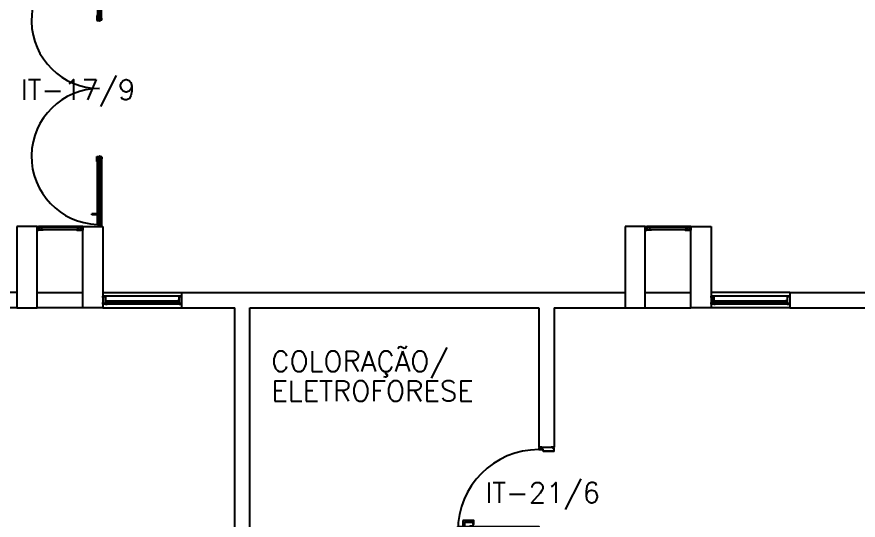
# Model space of a CAD drawing. Header units: millimetres. Extents: x 2686 to 2939, y 1294 to 1441.
# Drawn here: x 2706.27 to 2714.57, y 1428.75 to 1433.72 of the extents above; entities that cross this region are included whole.
import ezdxf

# ---------------------------------------------------------------- set-up
doc = ezdxf.new("R2010")
doc.units = ezdxf.units.MM
doc.linetypes.add('DASHED2', pattern=[0.375, 0.25, -0.125])
for name, color, linetype in [('AR-ALV', 2, 'Continuous'), ('AR-ESQ', 1, 'Continuous'), ('AR-ESTC', 3, 'Continuous'), ('AR-PEITORIL', 1, 'Continuous'), ('AR-PORTA', 1, 'Continuous'), ('AR-VIDRO', 2, 'Continuous'), ('DT-ESQ-BAGUETE-C', 1, 'Continuous'), ('DT-ESQ-BAGUETE-V', 1, 'Continuous'), ('DT-ESQ-CHAPA DOBRADA-V', 1, 'Continuous'), ('DT-ESQ-MARCO-V', 1, 'Continuous'), ('DT-ESQ-PERFIL CADEIRA-C', 2, 'Continuous'), ('DT-ESQ-PERFIL CADEIRA-V', 2, 'Continuous'), ('DT-ESQ-PERFIL U-C', 2, 'Continuous'), ('DT-ESQ-VENEZIANA-C', 1, 'Continuous'), ('DT-ESQ-VENEZIANA-V', 1, 'Continuous'), ('DT-ESQ-VIDRO-C', 2, 'Continuous'), ('DT-TXTMOD', 1, 'Continuous'), ('ENDEREÇO', 2, 'Continuous'), ('maçaneta', 1, 'Continuous'), ('montantes', 1, 'Continuous'), ('mov', 1, 'Continuous'), ('PM-PERFIL U-C', 2, 'Continuous'), ('pm1', 2, 'Continuous'), ('TEXTO', 2, 'Continuous')]:
    doc.layers.add(name, color=color, linetype=linetype)
doc.styles.add('S10', font='simplex.shx', dxfattribs={"height": 0.1})
doc.styles.add('UNB-100', font='simplex.shx', dxfattribs={"height": 0.2})
doc.styles.add('UNB1-100', font='simplex.shx', dxfattribs={"height": 0.2})

# ---------------------------------------------------------------- blocks, each defined once
blk = doc.blocks.new('EF01-P')
at = {"layer": 'DT-ESQ-BAGUETE-C', "ltscale": 0.1}
for points in [[(0.0015, 0.035), (0.015, 0.035), (0.015, 0.0335), (0.0015, 0.0335), (0.0015, 0.005), (0.015, 0.005), (0.015, 0.0035), (0.0015, 0.0035, -0.414214), (0, 0.005), (0, 0.0335, -0.414214)], [(0.4485, 0.035), (0.435, 0.035), (0.435, 0.0335), (0.4485, 0.0335), (0.4485, 0.005), (0.435, 0.005), (0.435, 0.0035), (0.4485, 0.0035, 0.414214), (0.45, 0.005), (0.45, 0.0335, 0.414214)]]:
    blk.add_lwpolyline(points, format="xyb", close=True, dxfattribs=at)
at = {"layer": 'DT-ESQ-PERFIL CADEIRA-C', "ltscale": 0.1}
for points in [[(0.01, 0.0015), (0.01, 0.003), (0.0015, 0.003, 1), (0.0015, 0), (0.015, 0, 0.414214), (0.0165, 0.0015), (0.0165, 0.0335), (0.043, 0.0335)], [(0.043, 0.0065), (0.018, 0.0065), (0.018, 0.0165), (0.0165, 0.0165), (0.0165, 0.0065, 0.414214), (0.018, 0.005), (0.043, 0.005), (0.0565, 0.005, 1), (0.0565, 0.008), (0.043, 0.008), (0.043, 0.02), (0.043, 0.032), (0.0565, 0.032, 1), (0.0565, 0.035), (0.043, 0.035), (0.0165, 0.035, 0.414214), (0.015, 0.0335), (0.015, 0.0015), (0.0015, 0.0015)], [(0.0415, 0.02), (0.0415, 0.032, -0.414214), (0.043, 0.0335), (0.0565, 0.0335)], [(0.0415, 0.02), (0.0415, 0.008, 0.414214), (0.043, 0.0065), (0.0565, 0.0065)], [(0.407, 0.0065), (0.432, 0.0065), (0.432, 0.0165), (0.4335, 0.0165), (0.4335, 0.0065, -0.414214), (0.432, 0.005), (0.407, 0.005), (0.3935, 0.005, -1), (0.3935, 0.008), (0.407, 0.008), (0.407, 0.02), (0.407, 0.032), (0.3935, 0.032, -1), (0.3935, 0.035), (0.407, 0.035), (0.4335, 0.035, -0.414214), (0.435, 0.0335), (0.435, 0.0015), (0.4485, 0.0015)], [(0.4085, 0.02), (0.4085, 0.032, 0.414214), (0.407, 0.0335), (0.3935, 0.0335)], [(0.4085, 0.02), (0.4085, 0.008, -0.414214), (0.407, 0.0065), (0.3935, 0.0065)], [(0.44, 0.0015), (0.44, 0.003), (0.4485, 0.003, -1), (0.4485, 0), (0.435, 0, -0.414214), (0.4335, 0.0015), (0.4335, 0.0335), (0.407, 0.0335)]]:
    blk.add_lwpolyline(points, format="xyb", dxfattribs=at)
at = {"layer": 'DT-ESQ-PERFIL CADEIRA-V', "ltscale": 0.1}
blk.add_line((0.015, 0), (0.435, 0), dxfattribs=at)
at = {"layer": 'DT-ESQ-VENEZIANA-C', "ltscale": 0.1}
for p, q in [((0.043, 0.0105), (0.407, 0.0105)), ((0.043, 0.009), (0.407, 0.009))]:
    blk.add_line(p, q, dxfattribs=at)
at = {"layer": 'DT-ESQ-VENEZIANA-V', "ltscale": 0.1}
blk.add_line((0.043, 0.031), (0.407, 0.031), dxfattribs=at)
blk = doc.blocks.new('PV1')
at = {"layer": 'AR-VIDRO'}
for p, q in [((0.6825, 0.02), (0.005, 0.02)), ((0.6825, 0.005), (0.005, 0.005)), ((0.0215, 0.0443), (0.0215, 0.0293)), ((0.0215, 0.0443), (0.6875, 0.0443)), ((0.0215, 0.0293), (0.6875, 0.0293)), ((2.7035, 0.0443), (2.0375, 0.0443)), ((2.7035, 0.0293), (2.0375, 0.0293)), ((2.0425, 0.02), (2.72, 0.02)), ((2.0425, 0.005), (2.72, 0.005)), ((2.7035, 0.0443), (2.7035, 0.0293))]:
    blk.add_line(p, q, dxfattribs=at)
at = {"layer": 'maçaneta'}
for p, q in [((0.1165, 0.0993), (0.1265, 0.0993)), ((0.1165, 0.0493), (0.1165, 0.0993)), ((0.1265, 0.0493), (0.1265, 0.0993)), ((2.5985, 0.0493), (2.5985, 0.0993)), ((2.6085, 0.0993), (2.5985, 0.0993)), ((2.6085, 0.0493), (2.6085, 0.0993)), ((0.1115, 0.0443), (0.1115, 0.0493)), ((0.1115, 0.0493), (0.1315, 0.0493)), ((0.1315, 0.0443), (0.1315, 0.0493)), ((2.6135, 0.0493), (2.5935, 0.0493)), ((2.5935, 0.0443), (2.5935, 0.0493)), ((2.6135, 0.0443), (2.6135, 0.0493))]:
    blk.add_line(p, q, dxfattribs=at)
at = {"layer": 'montantes'}
for p, q in [((0, 0), (0, 0.025)), ((0, 0.025), (0.02, 0.025)), ((0, 0), (0.02, 0)), ((0.005, 0.005), (0.005, 0.02)), ((0.02, 0.02), (0.02, 0.025)), ((0.02, 0), (0.02, 0.005)), ((0.6425, 0.0493), (0.6925, 0.0493)), ((0.6425, 0.025), (0.6925, 0.025)), ((0.6875, 0.025), (0.6675, 0.025)), ((0.6675, 0.02), (0.6675, 0.025)), ((0.6675, 0), (0.6675, 0.005)), ((0.6875, 0), (0.6675, 0)), ((0.6825, 0.005), (0.6825, 0.02)), ((0.6875, 0.0443), (0.6875, 0.0293)), ((0.6875, 0), (0.6875, 0.025)), ((0.6925, 0.0493), (0.6925, 0.025)), ((2.0325, 0.0493), (2.0325, 0.025)), ((2.0825, 0.0493), (2.0325, 0.0493)), ((2.0825, 0.025), (2.0325, 0.025)), ((2.0375, 0.0443), (2.0375, 0.0293)), ((2.0375, 0.025), (2.0575, 0.025)), ((2.0375, 0), (2.0375, 0.025)), ((2.0375, 0), (2.0575, 0)), ((2.0425, 0.005), (2.0425, 0.02)), ((2.0575, 0.02), (2.0575, 0.025)), ((2.0575, 0), (2.0575, 0.005)), ((2.705, 0.02), (2.705, 0.025)), ((2.725, 0.025), (2.705, 0.025)), ((2.705, 0), (2.705, 0.005)), ((2.725, 0), (2.705, 0)), ((2.72, 0.005), (2.72, 0.02)), ((2.725, 0), (2.725, 0.025))]:
    blk.add_line(p, q, dxfattribs=at)
for centre in [(0.6925, 0.02), (2.0325, 0.02)]:
    blk.add_circle(centre, 0.005, dxfattribs=at)
for centre, start, end in [((0.6425, 0.0443), 90, 180), ((0.6425, 0.03), 180, 270), ((2.0825, 0.0443), 0, 90), ((2.0825, 0.03), 270, 0)]:
    blk.add_arc(centre, 0.005, start, end, dxfattribs=at)
at = {"layer": 'mov'}
for centre, start, end in [((0.692, 0.025), 0, 178.35472), ((2.033, 0.025), 1.64528, 180)]:
    blk.add_arc(centre, 0.6705, start, end, dxfattribs=at)
blk = doc.blocks.new('EF04A-P')
at = {"layer": 'DT-ESQ-BAGUETE-C', "ltscale": 0.1}
for points in [[(0.039, -0.05), (0.0255, -0.05), (0.0255, -0.0485), (0.039, -0.0485), (0.039, -0.0365), (0.0255, -0.0365), (0.0255, -0.035), (0.039, -0.035, -0.414214), (0.0405, -0.0365), (0.0405, -0.0485, -0.414214)], [(0.736, -0.05), (0.7495, -0.05), (0.7495, -0.0485), (0.736, -0.0485), (0.736, -0.0365), (0.7495, -0.0365), (0.7495, -0.035), (0.736, -0.035, 0.414214), (0.7345, -0.0365), (0.7345, -0.0485, 0.414214)]]:
    blk.add_lwpolyline(points, format="xyb", close=True, dxfattribs=at)
at = {"layer": 'DT-ESQ-BAGUETE-V', "ltscale": 0.1}
blk.add_line((0.736, -0.05), (0.039, -0.05), dxfattribs=at)
at = {"layer": 'DT-ESQ-CHAPA DOBRADA-V', "ltscale": 0.1}
blk.add_line((0.735, -0.067), (0.04, -0.067), dxfattribs=at)
at = {"layer": 'DT-ESQ-MARCO-V', "ltscale": 0.1}
for p, q in [((0.0235, -0.035), (0.7515, -0.035)), ((0.0235, -0.115), (0.7515, -0.115))]:
    blk.add_line(p, q, dxfattribs=at)
at = {"layer": 'DT-ESQ-PERFIL U-C', "ltscale": 0.1}
for points in [[(0.025, -0.0655), (0.025, -0.0655, 0.414214), (0.0235, -0.067), (0.0235, -0.1135), (0.0015, -0.1135), (0.0015, -0.1), (0, -0.1), (0, -0.1135, 0.414214), (0.0015, -0.115), (0.0235, -0.115, 0.414214), (0.025, -0.1135), (0.025, -0.067), (0.04, -0.067, 1), (0.04, -0.064), (0.025, -0.064), (0.025, -0.0365, 0.414214), (0.0235, -0.035), (0.0015, -0.035, 0.414214), (0, -0.0365), (0, -0.05), (0.0015, -0.05), (0.0015, -0.0365), (0.0235, -0.0365), (0.0235, -0.064, 0.414214), (0.025, -0.0655), (0.04, -0.0655)], [(0.75, -0.0655), (0.75, -0.0655, -0.414214), (0.7515, -0.067), (0.7515, -0.1135), (0.7735, -0.1135), (0.7735, -0.1), (0.775, -0.1), (0.775, -0.1135, -0.414214), (0.7735, -0.115), (0.7515, -0.115, -0.414214), (0.75, -0.1135), (0.75, -0.067), (0.735, -0.067, -1), (0.735, -0.064), (0.75, -0.064), (0.75, -0.0365, -0.414214), (0.7515, -0.035), (0.7735, -0.035, -0.414214), (0.775, -0.0365), (0.775, -0.05), (0.7735, -0.05), (0.7735, -0.0365), (0.7515, -0.0365), (0.7515, -0.064, -0.414214), (0.75, -0.0655), (0.735, -0.0655)]]:
    blk.add_lwpolyline(points, format="xyb", dxfattribs=at)
at = {"layer": 'DT-ESQ-VIDRO-C', "ltscale": 0.1}
blk.add_lwpolyline([(0.027, -0.062), (0.027, -0.052), (0.748, -0.052), (0.748, -0.062)], close=True, dxfattribs=at)
at = {"layer": 'DT-TXTMOD', "ltscale": 0.1, "style": 'S10', "flags": 3}
blk.add_attdef('EF04A', (0.05, 0), '', height=0.1, dxfattribs=at)
blk = doc.blocks.new('PM3')
at = {"layer": 'maçaneta'}
for points in [[(0.02, 0.825), (-0.035, 0.825), (-0.035, 0.715), (0, 0.715), (0, 0.725), (-0.02, 0.725), (-0.02, 0.8035, -0.414214), (-0.0185, 0.805), (0.02, 0.805)], [(0.125, 0.825), (0.07, 0.825), (0.07, 0.805), (0.1085, 0.805, -0.414214), (0.11, 0.8035), (0.11, 0.725), (0.09, 0.725), (0.09, 0.715), (0.125, 0.715)]]:
    blk.add_lwpolyline(points, format="xyb", close=True, dxfattribs=at)
for points in [[(0.02, 0.715), (0.02, 0.755), (0.025, 0.755), (0.025, 0.715)], [(0.07, 0.715), (0.07, 0.755), (0.065, 0.755), (0.065, 0.715)]]:
    blk.add_lwpolyline(points, close=True, dxfattribs=at)
at = {"layer": 'mov'}
blk.add_arc((0.025, 0.075), 0.8, 0, 90, dxfattribs=at)
at = {"layer": 'PM-PERFIL U-C'}
for p, q in [((0, 0.045), (0, 0.0635)), ((0.002, 0.045), (0, 0.045)), ((0.0015, 0.065), (0.01, 0.065)), ((0.002, 0.063), (0.002, 0.045)), ((0.0105, 0.063), (0.002, 0.063)), ((0.01, 0.065), (0.01, 0.0735)), ((0.0115, 0.075), (0.0235, 0.075)), ((0.012, 0.073), (0.012, 0.0645)), ((0.023, 0.073), (0.012, 0.073)), ((0.023, 0.0335), (0.023, 0.073)), ((0.038, 0.032), (0.0245, 0.032)), ((0.025, 0.0735), (0.025, 0.034)), ((0.0385, 0.034), (0.025, 0.034)), ((0.038, 0.032), (0.038, -0.073)), ((0.04, 0.0325), (0.04, -0.0735)), ((0.81, 0.0325), (0.81, -0.0735)), ((0.8115, 0.034), (0.825, 0.034)), ((0.812, 0.032), (0.8255, 0.032)), ((0.812, 0.032), (0.812, -0.073)), ((0.825, 0.0735), (0.825, 0.034)), ((0.8385, 0.075), (0.8265, 0.075)), ((0.827, 0.073), (0.838, 0.073)), ((0.827, 0.0335), (0.827, 0.073)), ((0.838, 0.073), (0.838, 0.0645)), ((0.8395, 0.063), (0.848, 0.063)), ((0.84, 0.065), (0.84, 0.0735)), ((0.8485, 0.065), (0.84, 0.065)), ((0.848, 0.063), (0.848, 0.045)), ((0.848, 0.045), (0.85, 0.045)), ((0.85, 0.045), (0.85, 0.0635)), ((0, -0.045), (0.002, -0.045)), ((0, -0.0635), (0, -0.045)), ((0.01, -0.065), (0.0015, -0.065)), ((0.002, -0.045), (0.002, -0.063)), ((0.002, -0.063), (0.0105, -0.063)), ((0.01, -0.0735), (0.01, -0.065)), ((0.0385, -0.075), (0.0115, -0.075)), ((0.012, -0.0645), (0.012, -0.073)), ((0.012, -0.073), (0.038, -0.073)), ((0.8115, -0.075), (0.8385, -0.075)), ((0.838, -0.073), (0.812, -0.073)), ((0.838, -0.0645), (0.838, -0.073)), ((0.848, -0.063), (0.8395, -0.063)), ((0.84, -0.0735), (0.84, -0.065)), ((0.84, -0.065), (0.8485, -0.065)), ((0.85, -0.045), (0.848, -0.045)), ((0.848, -0.045), (0.848, -0.063)), ((0.85, -0.0635), (0.85, -0.045))]:
    blk.add_line(p, q, dxfattribs=at)
for centre, start, end in [((0.0015, 0.0635), 90, 180), ((0.0115, 0.0735), 90, 180), ((0.0105, 0.0645), 270, 0), ((0.0245, 0.0335), 180, 270), ((0.0235, 0.0735), 360, 90), ((0.0385, 0.0325), 0, 90), ((0.8115, 0.0325), 90, 180), ((0.8265, 0.0735), 90, 180), ((0.8255, 0.0335), 270, 0), ((0.8395, 0.0645), 180, 270), ((0.8385, 0.0735), 0, 90), ((0.8485, 0.0635), 0, 90), ((0.0015, -0.0635), 180, 270), ((0.0115, -0.0735), 180, 270), ((0.0105, -0.0645), 0, 90), ((0.0385, -0.0735), 269.93864, 0), ((0.8115, -0.0735), 180, 270.06136), ((0.8395, -0.0645), 90, 180), ((0.8385, -0.0735), 270, 0), ((0.8485, -0.0635), 270, 0)]:
    blk.add_arc(centre, 0.0015, start, end, dxfattribs=at)
at = {"layer": 'pm1'}
blk.add_lwpolyline([(0.065, 0.875), (0.065, 0.075), (0.025, 0.075), (0.025, 0.875)], close=True, dxfattribs=at)

msp = doc.modelspace()

# ---------------------------------------------------------------- linework, layer by layer
at = {"layer": 'AR-ALV'}
for p, q in [((2706.2707, 1430.9999), (2702.4207, 1430.9999)), ((2706.4707, 1430.9999), (2706.9207, 1430.9999)), ((2707.1207, 1430.9999), (2712.2707, 1430.9999)), ((2707.8957, 1430.9999), (2707.8957, 1430.8499)), ((2712.4707, 1430.9999), (2712.9207, 1430.9999)), ((2713.8957, 1430.9999), (2715.6957, 1430.9999)), ((2713.8957, 1430.9999), (2713.8957, 1430.8499)), ((2706.2707, 1430.8499), (2702.4207, 1430.8499)), ((2706.9207, 1430.8499), (2706.4707, 1430.8499)), ((2707.8957, 1430.8499), (2708.4207, 1430.8499)), ((2708.4207, 1422.5249), (2708.4207, 1430.8499)), ((2708.5707, 1428.5249), (2708.5707, 1430.8499)), ((2708.5707, 1430.8499), (2711.4207, 1430.8499)), ((2711.4207, 1430.8499), (2711.4207, 1429.4749)), ((2711.5707, 1430.8499), (2711.5707, 1429.4749)), ((2711.5707, 1430.8499), (2712.2707, 1430.8499)), ((2712.4707, 1430.8499), (2712.9207, 1430.8499)), ((2713.8957, 1430.8499), (2715.6957, 1430.8499)), ((2711.4207, 1429.4749), (2711.5707, 1429.4749))]:
    msp.add_line(p, q, dxfattribs=at)
at = {"layer": 'AR-ESTC'}
for p, q in [((2706.4707, 1431.6499), (2706.2707, 1431.6499)), ((2706.2707, 1431.6499), (2706.2707, 1430.8499)), ((2706.4707, 1430.8499), (2706.4707, 1431.6499)), ((2706.9207, 1431.6499), (2707.1207, 1431.6499)), ((2706.9207, 1430.8499), (2706.9207, 1431.6499)), ((2707.1207, 1431.6499), (2707.1207, 1430.8499)), ((2712.4707, 1431.6499), (2712.2707, 1431.6499)), ((2712.2707, 1431.6499), (2712.2707, 1430.8499)), ((2712.4707, 1430.8499), (2712.4707, 1431.6499)), ((2712.9207, 1431.6499), (2713.1207, 1431.6499)), ((2712.9207, 1430.8499), (2712.9207, 1431.6499)), ((2713.1207, 1431.6499), (2713.1207, 1430.8499)), ((2706.2707, 1430.8499), (2706.4707, 1430.8499)), ((2707.1207, 1430.8499), (2706.9207, 1430.8499)), ((2712.2707, 1430.8499), (2712.4707, 1430.8499)), ((2713.1207, 1430.8499), (2712.9207, 1430.8499))]:
    msp.add_line(p, q, dxfattribs=at)
at = {"layer": 'AR-PEITORIL'}
for p, q in [((2707.1207, 1430.9999), (2707.8957, 1430.9999)), ((2713.8957, 1430.9999), (2713.1207, 1430.9999)), ((2707.1207, 1430.8499), (2707.8957, 1430.8499)), ((2713.8957, 1430.8499), (2713.1207, 1430.8499))]:
    msp.add_line(p, q, dxfattribs=at)

# ---------------------------------------------------------------- block references
at = {"layer": 'AR-ESQ', "linetype": 'DASHED2', "rotation": 180}
for p in [(2706.9207, 1431.6499), (2712.9207, 1431.6499)]:
    msp.add_blockref('EF01-P', p, dxfattribs=at)
at = {"layer": 'AR-ESQ', "rotation": 180}
for p in [(2707.8957, 1430.8499), (2713.8957, 1430.8499)]:
    msp.add_blockref('EF04A-P', p, dxfattribs=at)
at = {"layer": 'AR-PORTA', "rotation": 90}
for name, p in [('PV1', (2707.1107, 1431.6499)), ('PM3', (2711.4957, 1428.6249))]:
    msp.add_blockref(name, p, dxfattribs=at)

# ---------------------------------------------------------------- texts
at = {"layer": 'ENDEREÇO', "style": 'UNB1-100'}
for s, p in [('IT-17/9', (2706.3077, 1432.9009)), ('IT-21/6', (2710.8926, 1428.9243))]:
    msp.add_text(s, height=0.2, dxfattribs=at).set_placement(p)
at = {"layer": 'TEXTO', "style": 'UNB-100'}
for s, p in [('COLORAÇÃO/', (2708.781, 1430.2206)), ('ELETROFORESE', (2708.781, 1429.9291))]:
    msp.add_text(s, height=0.2, dxfattribs=at).set_placement(p)

doc.saveas('drawing.dxf')
